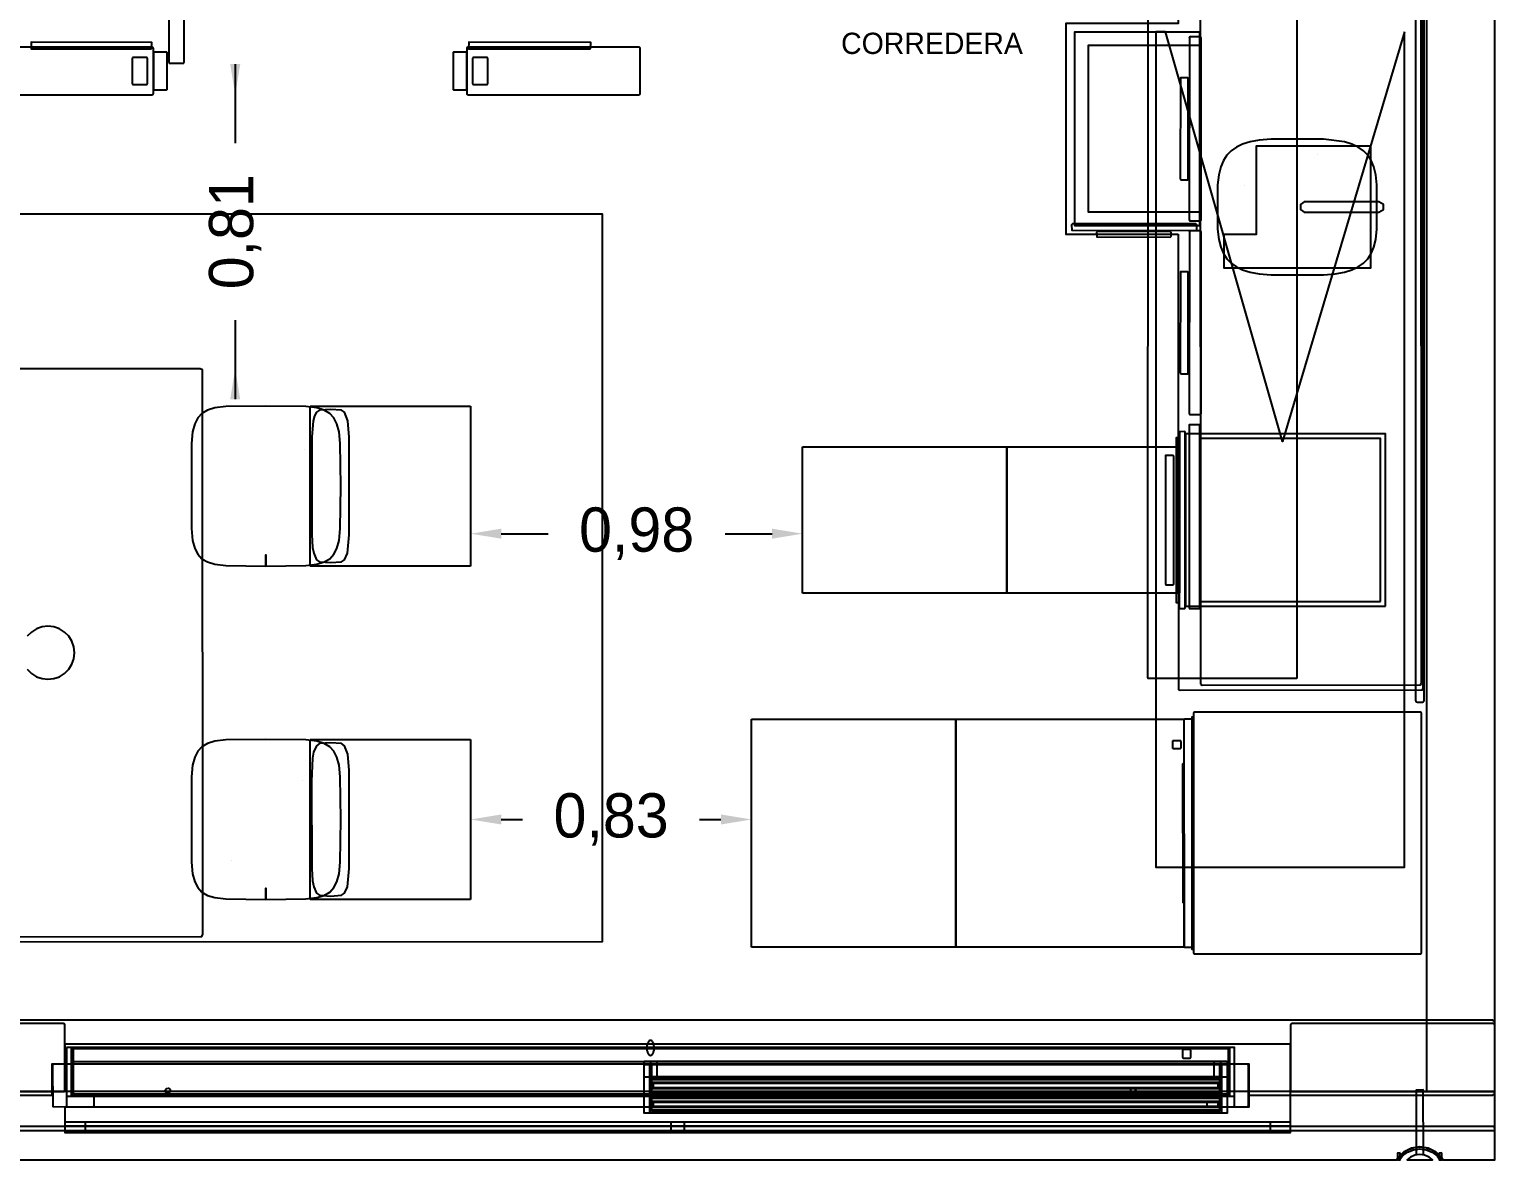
# Model space of a CAD drawing. Header units: metres. Extents: x 174.1 to 182, y -12.2 to -6.
# Drawn here: x 177.695 to 182, y -12.2 to -8.878 of the extents above; entities that cross this region are included whole.
import ezdxf

# ---------------------------------------------------------------- set-up
doc = ezdxf.new("R2010")
doc.units = ezdxf.units.M
for name, color, linetype in [('CORTE', 7, 'Continuous'), ('COTAS', 4, 'Continuous'), ('SISTEMAS', 5, 'Continuous'), ('TEXTOS', 7, 'Continuous'), ('VISTA', 8, 'Continuous')]:
    doc.layers.add(name, color=color, linetype=linetype)
doc.dimstyles.get("Standard").update_dxf_attribs({"dimtxt": 2.5, "dimasz": 2.5, "dimexe": 1.25, "dimexo": 0.625, "dimtad": 1, "dimcen": 2.5, "dimazin": 3, "dimtfac": 1, "dimtmove": 0, "dimatfit": 3})

# ---------------------------------------------------------------- blocks, each defined once
blk = doc.blocks.new('_CLOSEDFILLED')
at = {"color": 0, "linetype": 'BYBLOCK'}
blk.add_solid([(-1, 0.164), (0, 0), (-1, -0.164)], dxfattribs=at)
blk = doc.blocks.new('*D1')
for p, q in [((178.9917, -10.36), (178.9917, -10.36)), ((179.0817, -10.36), (179.2193, -10.36)), ((179.7393, -10.36), (179.877, -10.36)), ((179.967, -10.36), (179.967, -10.36))]:
    blk.add_line(p, q)
at = {"layer": 'Defpoints'}
for p in [(178.9917, -10.36), (178.9917, -10.36), (179.967, -10.36)]:
    blk.add_point(p, dxfattribs=at)
at = {"layer": 'COTAS', "xscale": 0.09, "yscale": 0.09, "rotation": 180}
blk.add_blockref('_CLOSEDFILLED', (178.9917, -10.36), dxfattribs=at)
at = {"layer": 'COTAS', "xscale": 0.09, "yscale": 0.09}
blk.add_blockref('_CLOSEDFILLED', (179.967, -10.36), dxfattribs=at)
at = {"layer": 'COTAS', "insert": (179.4793, -10.36), "char_height": 0.13, "attachment_point": 5}
blk.add_mtext('0,98', dxfattribs=at)
blk = doc.blocks.new('*D2')
for p, q in [((178.9917, -11.2), (178.9917, -11.2)), ((179.0817, -11.2), (179.1443, -11.2)), ((179.6643, -11.2), (179.727, -11.2)), ((179.817, -11.2), (179.817, -11.2))]:
    blk.add_line(p, q)
at = {"layer": 'Defpoints'}
for p in [(178.9917, -11.2), (178.9917, -11.2), (179.817, -11.2)]:
    blk.add_point(p, dxfattribs=at)
at = {"layer": 'COTAS', "xscale": 0.09, "yscale": 0.09, "rotation": 180}
blk.add_blockref('_CLOSEDFILLED', (178.9917, -11.2), dxfattribs=at)
at = {"layer": 'COTAS', "xscale": 0.09, "yscale": 0.09}
blk.add_blockref('_CLOSEDFILLED', (179.817, -11.2), dxfattribs=at)
at = {"layer": 'COTAS', "insert": (179.4043, -11.2), "char_height": 0.13, "attachment_point": 5}
blk.add_mtext('0,83', dxfattribs=at)
blk = doc.blocks.new('*D4')
for p, q in [((178.3, -8.98), (178.3, -9.2125)), ((178.3, -9.07), (178.3, -9.07)), ((178.3, -9.7325), (178.3, -9.965)), ((178.3, -9.875), (178.3, -9.875))]:
    blk.add_line(p, q)
at = {"layer": 'Defpoints'}
for p in [(178.3, -9.07), (178.3, -9.07), (178.3, -9.875)]:
    blk.add_point(p, dxfattribs=at)
at = {"layer": 'COTAS', "xscale": 0.09, "yscale": 0.09}
for p, rotation in [((178.3, -9.07), 270), ((178.3, -9.875), 90)]:
    blk.add_blockref('_CLOSEDFILLED', p, dxfattribs=dict(at, rotation=rotation))
at = {"layer": 'COTAS', "insert": (178.3, -9.4725), "char_height": 0.13, "attachment_point": 5, "rotation": 90}
blk.add_mtext('0,81', dxfattribs=at)

msp = doc.modelspace()

# ---------------------------------------------------------------- linework, layer by layer
at = {"layer": 'CORTE'}
for points in [[(181.8, -6.0045), (181.8, -9.5632), (181.8, -11.9955), (181.8005, -11.997), (181.8008, -11.9981), (181.8011, -11.9984), (181.8013, -11.9987), (181.8017, -11.999), (181.8019, -11.9992), (181.8034, -11.9997), (181.8045, -12), (181.918, -12), (181.9955, -12), (181.997, -11.9995), (181.9981, -11.9992), (181.9984, -11.9989), (181.9987, -11.9987), (181.9989, -11.9984), (181.9992, -11.9981), (181.9995, -11.997), (182, -11.9955), (182, -9.5632), (182, -6.0045)], [(177.653, -12), (177.7955, -12), (177.797, -11.9995), (177.7981, -11.9992), (177.7984, -11.9989), (177.7987, -11.9987), (177.7989, -11.9984), (177.7992, -11.9981), (177.7995, -11.997), (177.8, -11.9955), (177.8, -11.918), (177.8, -11.8045), (177.7997, -11.8034), (177.7992, -11.8019), (177.799, -11.8017), (177.7987, -11.8013), (177.7984, -11.8011), (177.7981, -11.8008), (177.797, -11.8005), (177.7955, -11.8), (177.653, -11.8)]]:
    msp.add_lwpolyline(points, dxfattribs=at)
msp.add_lwpolyline([(181.401, -11.8017), (181.4008, -11.8019), (181.4003, -11.8034), (181.4, -11.8045), (181.4, -11.918), (181.4, -11.9955), (181.4005, -11.997), (181.4008, -11.9981), (181.4011, -11.9984), (181.4013, -11.9987), (181.4017, -11.999), (181.4019, -11.9992), (181.4034, -11.9997), (181.4045, -12), (181.7556, -12), (181.9955, -12), (181.997, -11.9995), (181.9981, -11.9992), (181.9984, -11.9989), (181.9987, -11.9987), (181.9989, -11.9984), (181.9992, -11.9981), (181.9995, -11.997), (182, -11.9955), (182, -11.918), (182, -11.8045), (181.9997, -11.8034), (181.9992, -11.8019), (181.999, -11.8017), (181.9987, -11.8013), (181.9984, -11.8011), (181.9981, -11.8008), (181.997, -11.8005), (181.9955, -11.8), (181.7556, -11.8), (181.4045, -11.8), (181.4034, -11.8003), (181.4019, -11.8008), (181.4017, -11.801), (181.4013, -11.8013), (181.401, -11.8017)], close=True, dxfattribs=at)
at = {"layer": 'SISTEMAS'}
for p, q in [((178.52, -9.985), (178.9917, -9.985)), ((178.52, -10.455), (178.52, -9.985)), ((178.9917, -9.985), (178.9917, -10.455)), ((179.967, -10.105), (180.567, -10.105)), ((179.967, -10.535), (179.967, -10.105)), ((180.567, -10.105), (181.067, -10.105)), ((180.567, -10.535), (180.567, -10.105)), ((180.567, -10.105), (180.567, -10.535)), ((181.067, -10.105), (181.067, -10.535)), ((178.9917, -10.455), (178.52, -10.455)), ((180.567, -10.535), (179.967, -10.535)), ((181.067, -10.535), (180.567, -10.535)), ((179.817, -10.905), (180.417, -10.905)), ((179.817, -11.575), (179.817, -10.905)), ((180.417, -10.905), (181.087, -10.905)), ((180.417, -11.575), (180.417, -10.905)), ((180.417, -10.905), (180.417, -11.575)), ((181.087, -10.905), (181.087, -11.575)), ((178.52, -10.965), (178.9917, -10.965)), ((178.52, -11.435), (178.52, -10.965)), ((178.9917, -10.965), (178.9917, -11.435)), ((178.9917, -11.435), (178.52, -11.435)), ((180.417, -11.575), (179.817, -11.575)), ((181.087, -11.575), (180.417, -11.575))]:
    msp.add_line(p, q, dxfattribs=at)
at = {"layer": 'VISTA'}
for points in [[(178.105, -8.6231), (178.105, -8.974), (178.1054, -8.9752), (178.1056, -8.976), (178.1059, -8.9763), (178.106, -8.9765), (178.1062, -8.9766), (178.1062, -8.9766), (178.1065, -8.9769), (178.1073, -8.9771), (178.1085, -8.9775), (178.1247, -8.9775), (178.1465, -8.9775), (178.1474, -8.9772), (178.1485, -8.9769), (178.1487, -8.9767), (178.149, -8.9765), (178.1491, -8.9763), (178.1494, -8.976), (178.1496, -8.9752), (178.15, -8.974), (178.15, -8.6231)], [(181.7675, -8.8295), (181.7675, -10.1472), (181.7675, -10.8505), (181.768, -10.8522), (181.7683, -10.8531), (181.7686, -10.8535), (181.7688, -10.8537), (181.7692, -10.854), (181.7694, -10.8542), (181.7711, -10.8547), (181.772, -10.855), (181.7824, -10.855), (181.788, -10.855), (181.7897, -10.8545), (181.7906, -10.8542), (181.791, -10.8539), (181.7912, -10.8537), (181.7914, -10.8535), (181.7917, -10.8531), (181.792, -10.8522), (181.7925, -10.8505), (181.7925, -10.1472), (181.7925, -8.8295)], [(177.5545, -9.07), (177.8187, -9.07), (178.0555, -9.07), (178.0569, -9.0696), (178.0581, -9.0692), (178.0584, -9.0689), (178.0587, -9.0687), (178.0589, -9.0684), (178.0592, -9.0681), (178.0596, -9.0669), (178.06, -9.0655), (178.06, -9.0036), (178.06, -8.9345), (178.0596, -8.9333), (178.0592, -8.9319), (178.0589, -8.9316), (178.0587, -8.9313), (178.0584, -8.9311), (178.0581, -8.9308), (178.0569, -8.9304), (178.0555, -8.93), (177.8187, -8.93), (177.5545, -8.93)], [(177.689, -10.7586), (177.7014, -10.771), (177.7162, -10.7803), (177.7326, -10.786), (177.75, -10.788), (177.7674, -10.786), (177.7838, -10.7803), (177.7986, -10.771), (177.811, -10.7586), (177.8203, -10.7438), (177.826, -10.7274), (177.828, -10.71), (177.826, -10.6926), (177.8203, -10.6762), (177.811, -10.6614), (177.7986, -10.649), (177.7838, -10.6397), (177.7674, -10.634), (177.75, -10.632), (177.7326, -10.634), (177.7162, -10.6397), (177.7014, -10.649), (177.689, -10.6614)]]:
    msp.add_lwpolyline(points, dxfattribs=at)
for points in [[(181.07, -9.48), (181.0711, -10.8175), (181.076, -10.82), (181.7875, -10.8189), (181.79, -10.814), (181.7889, -8.8025), (181.784, -8.8), (181.076, -8.8), (181.0718, -8.8018), (181.07, -8.806), (181.07, -8.86), (180.74, -8.86), (180.74, -9.48), (181.07, -9.48)], [(181.1361, -10.8025), (181.141, -10.805), (181.7825, -10.8039), (181.785, -10.799), (181.7839, -8.8175), (181.779, -8.815), (181.141, -8.815), (181.1368, -8.8168), (181.135, -8.821), (181.1361, -10.8025)], [(180.98, -10.7833), (180.9817, -10.785), (181.4183, -10.785), (181.42, -10.7833), (181.42, -8.8367), (181.4183, -8.835), (180.9807, -8.8353), (180.98, -10.7833)], [(181.1341, -9.4541), (181.1341, -8.8859), (180.7659, -8.8859), (180.7659, -9.4541), (181.1341, -9.4541)], [(181.735, -8.885), (181.377, -10.0888), (181.0327, -8.885), (181.005, -8.885), (181.005, -11.34), (181.735, -11.34), (181.735, -8.885)], [(181.1025, -9.437), (181.1034, -9.4391), (181.1055, -9.44), (181.1345, -9.44), (181.1366, -9.4391), (181.1375, -9.437), (181.1375, -8.903), (181.1366, -8.9009), (181.1345, -8.9), (181.1055, -8.9), (181.1034, -8.9009), (181.1025, -9.437)], [(181.104, -8.9015), (181.1034, -8.9015), (181.1034, -8.9009), (181.104, -8.9015)], [(181.136, -8.9015), (181.136, -8.9009), (181.1366, -8.9009), (181.136, -8.9015)], [(178.054, -8.935), (178.055, -8.916), (177.701, -8.915), (177.7003, -8.9347), (178.054, -8.935)], [(178.0604, -8.9456), (178.0603, -8.9457), (178.0602, -8.9461), (178.06, -8.9467), (178.06, -8.9933), (178.06, -9.0533), (178.0601, -9.0537), (178.0603, -9.0543), (178.0604, -9.0544), (178.0605, -9.0545), (178.0606, -9.0546), (178.0607, -9.0547), (178.0611, -9.0548), (178.0617, -9.055), (178.0777, -9.055), (178.0983, -9.055), (178.0987, -9.0549), (178.0993, -9.0547), (178.0994, -9.0546), (178.0995, -9.0545), (178.0996, -9.0544), (178.0997, -9.0543), (178.0999, -9.0537), (178.1, -9.0533), (178.1, -8.9933), (178.1, -8.9467), (178.0998, -8.9461), (178.0997, -8.9457), (178.0996, -8.9456), (178.0995, -8.9455), (178.0994, -8.9454), (178.0993, -8.9453), (178.0987, -8.9451), (178.0983, -8.945), (178.0777, -8.945), (178.0617, -8.945), (178.0611, -8.9452), (178.0607, -8.9453), (178.0606, -8.9454), (178.0605, -8.9455), (178.0604, -8.9456)], [(178.9404, -8.9456), (178.9403, -8.9457), (178.9402, -8.9461), (178.94, -8.9467), (178.94, -8.9933), (178.94, -9.0533), (178.9401, -9.0537), (178.9403, -9.0543), (178.9404, -9.0544), (178.9405, -9.0545), (178.9406, -9.0546), (178.9407, -9.0547), (178.9411, -9.0548), (178.9417, -9.055), (178.9577, -9.055), (178.9783, -9.055), (178.9787, -9.0549), (178.9793, -9.0547), (178.9794, -9.0546), (178.9795, -9.0545), (178.9796, -9.0544), (178.9797, -9.0543), (178.9799, -9.0537), (178.98, -9.0533), (178.98, -8.9933), (178.98, -8.9467), (178.9798, -8.9461), (178.9797, -8.9457), (178.9796, -8.9456), (178.9795, -8.9455), (178.9794, -8.9454), (178.9793, -8.9453), (178.9787, -8.9451), (178.9783, -8.945), (178.9577, -8.945), (178.9417, -8.945), (178.9411, -8.9452), (178.9407, -8.9453), (178.9406, -8.9454), (178.9405, -8.9455), (178.9404, -8.9456)], [(178.9811, -8.9316), (178.9808, -8.9319), (178.9804, -8.9333), (178.98, -8.9345), (178.98, -9.0036), (178.98, -9.0655), (178.9804, -9.0669), (178.9808, -9.0681), (178.9811, -9.0684), (178.9813, -9.0687), (178.9816, -9.0689), (178.9819, -9.0692), (178.9833, -9.0696), (178.9845, -9.07), (179.2487, -9.07), (179.4855, -9.07), (179.4869, -9.0696), (179.4881, -9.0692), (179.4884, -9.0689), (179.4887, -9.0687), (179.4889, -9.0684), (179.4892, -9.0681), (179.4896, -9.0669), (179.49, -9.0655), (179.49, -9.0036), (179.49, -8.9345), (179.4896, -8.9333), (179.4892, -8.9319), (179.4889, -8.9316), (179.4887, -8.9313), (179.4884, -8.9311), (179.4881, -8.9308), (179.4869, -8.9304), (179.4855, -8.93), (179.2487, -8.93), (178.9845, -8.93), (178.9833, -8.9304), (178.9819, -8.9308), (178.9816, -8.9311), (178.9813, -8.9313), (178.9811, -8.9316)], [(179.344, -8.935), (179.345, -8.916), (178.986, -8.915), (178.9853, -8.9347), (179.344, -8.935)], [(181.1344, -9.4144), (181.1344, -8.9256), (180.8056, -8.9256), (180.8056, -9.4144), (181.1344, -9.4144)], [(177.9984, -8.9609), (177.9975, -8.963), (177.9975, -9.037), (177.9984, -9.0391), (178.0005, -9.04), (178.0395, -9.04), (178.0416, -9.0391), (178.0425, -9.037), (178.0425, -8.963), (178.0416, -8.9609), (178.0395, -8.96), (178.0005, -8.96), (177.9984, -8.9609)], [(178.9984, -8.9609), (178.9975, -8.963), (178.9975, -9.037), (178.9984, -9.0391), (179.0005, -9.04), (179.0395, -9.04), (179.0416, -9.0391), (179.0425, -9.037), (179.0425, -8.963), (179.0416, -8.9609), (179.0395, -8.96), (179.0005, -8.96), (178.9984, -8.9609)], [(181.076, -9.3183), (181.0777, -9.32), (181.0983, -9.32), (181.1, -9.3183), (181.1, -9.0217), (181.0983, -9.02), (181.0767, -9.0203), (181.076, -9.3183)], [(181.195, -9.2821), (181.1894, -9.3049), (181.1861, -9.3347), (181.1861, -9.4653), (181.1894, -9.4951), (181.195, -9.5179), (181.2029, -9.5366), (181.2131, -9.5522), (181.2258, -9.5653), (181.2411, -9.5761), (181.2595, -9.5848), (181.2814, -9.5915), (181.3083, -9.5962), (181.3433, -9.5991), (181.4967, -9.5991), (181.5317, -9.5962), (181.5586, -9.5915), (181.5805, -9.5848), (181.5989, -9.5761), (181.6142, -9.5653), (181.6269, -9.5522), (181.6371, -9.5366), (181.645, -9.5179), (181.6506, -9.4951), (181.6539, -9.4653), (181.6539, -9.3347), (181.6506, -9.3049), (181.645, -9.2821), (181.6371, -9.2634), (181.6269, -9.2478), (181.6142, -9.2347), (181.5989, -9.2239), (181.5805, -9.2152), (181.5586, -9.2085), (181.4967, -9.2009), (181.3433, -9.2009), (181.3083, -9.2038), (181.2814, -9.2085), (181.2595, -9.2152), (181.2411, -9.2239), (181.2258, -9.2347), (181.2131, -9.2478), (181.2029, -9.2634), (181.195, -9.2821)], [(181.205, -9.48), (181.3, -9.48), (181.3, -9.22), (181.635, -9.22), (181.635, -9.58), (181.205, -9.58), (181.205, -9.48)], [(181.4792, -9.2464), (181.4792, -9.2464), (181.4792, -9.2464), (181.4792, -9.2464)], [(181.2659, -9.3364), (181.2659, -9.3364), (181.2659, -9.3364), (181.2659, -9.3364)], [(176.9212, -11.5595), (179.3795, -11.5588), (179.3788, -9.4205), (176.9205, -9.4212), (176.9212, -11.5595)], [(181.66, -9.415), (181.673, -9.4075), (181.673, -9.3925), (181.66, -9.385), (181.44, -9.385), (181.4296, -9.3925), (181.4296, -9.4075), (181.44, -9.415), (181.66, -9.415)], [(181.122, -9.469), (181.125, -9.466), (181.125, -9.452), (181.122, -9.449), (180.76, -9.449), (180.757, -9.452), (180.7579, -9.4681), (181.122, -9.469)], [(181.1025, -10.007), (181.1034, -10.0091), (181.1055, -10.01), (181.1345, -10.01), (181.1366, -10.0091), (181.1375, -10.007), (181.1375, -9.473), (181.1366, -9.4709), (181.1345, -9.47), (181.1055, -9.47), (181.1034, -9.4709), (181.1025, -10.007)], [(181.104, -9.4385), (181.104, -9.4391), (181.1034, -9.4391), (181.104, -9.4385)], [(181.136, -9.4385), (181.1366, -9.4385), (181.1366, -9.4391), (181.136, -9.4385)], [(181.047, -9.488), (181.05, -9.485), (181.05, -9.475), (181.047, -9.472), (180.833, -9.472), (180.83, -9.475), (180.8309, -9.4871), (181.047, -9.488)], [(181.104, -9.4715), (181.1034, -9.4715), (181.1034, -9.4709), (181.104, -9.4715)], [(181.136, -9.4715), (181.136, -9.4709), (181.1366, -9.4709), (181.136, -9.4715)], [(181.076, -9.8883), (181.0777, -9.89), (181.0983, -9.89), (181.1, -9.8883), (181.1, -9.5917), (181.0983, -9.59), (181.0767, -9.5903), (181.076, -9.8883)], [(177.2965, -11.5416), (177.303, -11.545), (178.2016, -11.5435), (178.205, -11.537), (178.2035, -9.8784), (178.197, -9.875), (177.303, -9.875), (177.2973, -9.8773), (177.295, -9.883), (177.2965, -11.5416)], [(178.2024, -10.4335), (178.2186, -10.4431), (178.2405, -10.4498), (178.2729, -10.4537), (178.39, -10.455), (178.39, -10.4218), (178.39, -10.455), (178.5071, -10.4537), (178.5395, -10.4498), (178.5614, -10.4431), (178.5776, -10.4335), (178.5899, -10.4204), (178.5989, -10.4031), (178.6051, -10.3797), (178.6088, -10.3451), (178.61, -10.22), (178.6088, -10.0949), (178.6051, -10.0603), (178.5989, -10.0369), (178.5899, -10.0196), (178.5776, -10.0065), (178.5614, -9.9969), (178.5395, -9.9902), (178.5071, -9.9863), (178.39, -9.985), (178.2729, -9.9863), (178.2405, -9.9902), (178.2186, -9.9969), (178.2024, -10.0065), (178.1901, -10.0196), (178.1811, -10.0369), (178.1749, -10.0603), (178.1712, -10.0949), (178.1712, -10.3451), (178.1749, -10.3797), (178.1811, -10.4031), (178.1901, -10.4204), (178.2024, -10.4335)], [(178.5252, -10.3637), (178.5274, -10.4003), (178.5308, -10.4176), (178.5385, -10.4368), (178.5475, -10.4429), (178.5802, -10.445), (178.6125, -10.4429), (178.621, -10.4368), (178.6296, -10.4176), (178.635, -10.3637), (178.635, -10.0763), (178.6304, -10.0279), (178.6215, -10.0032), (178.6124, -9.9971), (178.5798, -9.995), (178.5475, -9.9971), (178.539, -10.0032), (178.5333, -10.0135), (178.5293, -10.0279), (178.5252, -10.0763), (178.5252, -10.3637)], [(181.104, -10.0085), (181.104, -10.0091), (181.1034, -10.0091), (181.104, -10.0085)], [(181.136, -10.0085), (181.1366, -10.0085), (181.1366, -10.0091), (181.136, -10.0085)], [(181.071, -10.5735), (181.0725, -10.574), (181.073, -10.0665), (181.0715, -10.0661), (181.071, -10.5735)], [(181.071, -10.5735), (181.0725, -10.574), (181.073, -10.0665), (181.0715, -10.0661), (181.071, -10.5735)], [(181.073, -10.5783), (181.0747, -10.58), (181.0893, -10.58), (181.091, -10.5783), (181.091, -10.0617), (181.0893, -10.06), (181.0737, -10.0603), (181.073, -10.5783)], [(181.6794, -10.5734), (181.6794, -10.0666), (181.0916, -10.0666), (181.0916, -10.5734), (181.6794, -10.5734)], [(181.1025, -10.5796), (181.1336, -10.58), (181.134, -10.0404), (181.1029, -10.0404), (181.1025, -10.5796)], [(181.1025, -10.5796), (181.1336, -10.58), (181.134, -10.0404), (181.1029, -10.0404), (181.1025, -10.5796)], [(178.5037, -10.1133), (178.5037, -10.1133), (178.5037, -10.1133), (178.5037, -10.1133)], [(181.072, -10.562), (181.071, -10.077), (181.064, -10.078), (181.0643, -10.5627), (181.072, -10.562)], [(181.075, -10.534), (181.074, -10.105), (181.067, -10.106), (181.0673, -10.5347), (181.075, -10.534)], [(181.07, -10.5297), (181.0717, -10.53), (181.072, -10.1103), (181.0703, -10.1103), (181.07, -10.5297)], [(181.07, -10.5297), (181.0717, -10.53), (181.072, -10.1103), (181.0703, -10.1103), (181.07, -10.5297)], [(181.07, -10.5297), (181.0717, -10.53), (181.072, -10.1103), (181.0703, -10.1103), (181.07, -10.5297)], [(181.6646, -10.5596), (181.6646, -10.0804), (181.1354, -10.0804), (181.1354, -10.5596), (181.6646, -10.5596)], [(181.0325, -10.5083), (181.0342, -10.51), (181.0558, -10.51), (181.0575, -10.5083), (181.0575, -10.1317), (181.0558, -10.13), (181.0332, -10.1303), (181.0325, -10.5083)], [(181.118, -11.595), (181.782, -11.595), (181.7841, -11.5941), (181.785, -11.592), (181.785, -10.888), (181.7841, -10.8859), (181.782, -10.885), (181.118, -10.885), (181.1159, -10.8859), (181.115, -10.888), (181.115, -11.592), (181.1159, -11.5941), (181.118, -11.595)], [(181.108, -11.575), (181.111, -11.572), (181.111, -10.908), (181.108, -10.905), (181.09, -10.905), (181.087, -10.908), (181.0879, -11.5741), (181.108, -11.575)], [(181.0895, -11.575), (181.1085, -11.575), (181.1103, -11.5743), (181.111, -11.5725), (181.111, -10.9075), (181.1103, -10.9057), (181.1085, -10.905), (181.0895, -10.905), (181.0877, -10.9057), (181.087, -10.9075), (181.087, -11.5725), (181.0877, -11.5743), (181.0895, -11.575)], [(181.1105, -10.905), (181.1145, -10.905), (181.1149, -10.9049), (181.115, -10.9045), (181.115, -10.8995), (181.1149, -10.8991), (181.1145, -10.899), (181.1105, -10.899), (181.1101, -10.8991), (181.11, -10.8995), (181.11, -10.9045), (181.1101, -10.9049), (181.1105, -10.905)], [(181.11, -11.5745), (181.1145, -11.575), (181.115, -10.9055), (181.1105, -10.9051), (181.11, -11.5745)], [(181.11, -11.5745), (181.1145, -11.575), (181.115, -10.9055), (181.1105, -10.9051), (181.11, -11.5745)], [(178.2024, -11.4135), (178.2186, -11.4231), (178.2405, -11.4298), (178.2729, -11.4337), (178.39, -11.435), (178.39, -11.4018), (178.39, -11.435), (178.5071, -11.4337), (178.5395, -11.4298), (178.5614, -11.4231), (178.5776, -11.4135), (178.5899, -11.4004), (178.5989, -11.3831), (178.6051, -11.3597), (178.6088, -11.3251), (178.61, -11.2), (178.6088, -11.0749), (178.6051, -11.0403), (178.5989, -11.0169), (178.5899, -10.9996), (178.5776, -10.9865), (178.5614, -10.9769), (178.5395, -10.9702), (178.5071, -10.9663), (178.39, -10.965), (178.2729, -10.9663), (178.2405, -10.9702), (178.2186, -10.9769), (178.2024, -10.9865), (178.1901, -10.9996), (178.1811, -11.0169), (178.1749, -11.0403), (178.1712, -11.0749), (178.1712, -11.3251), (178.1749, -11.3597), (178.1811, -11.3831), (178.1901, -11.4004), (178.2024, -11.4135)], [(178.5252, -11.3437), (178.5274, -11.3803), (178.5308, -11.3976), (178.5385, -11.4168), (178.5475, -11.4229), (178.5802, -11.425), (178.6125, -11.4229), (178.621, -11.4168), (178.6296, -11.3976), (178.635, -11.3437), (178.635, -11.0563), (178.6304, -11.0079), (178.6215, -10.9832), (178.6124, -10.9771), (178.5798, -10.975), (178.5475, -10.9771), (178.539, -10.9832), (178.5304, -11.0024), (178.5275, -11.0197), (178.5243, -11.0874), (178.5252, -11.3437)], [(181.0539, -10.9696), (181.0538, -10.9697), (181.0537, -10.9701), (181.0535, -10.9707), (181.0535, -10.9782), (181.0535, -10.9893), (181.0536, -10.9897), (181.0538, -10.9903), (181.0539, -10.9904), (181.054, -10.9905), (181.0541, -10.9906), (181.0542, -10.9907), (181.0546, -10.9908), (181.0552, -10.991), (181.0639, -10.991), (181.0768, -10.991), (181.0772, -10.9909), (181.0778, -10.9907), (181.0779, -10.9906), (181.078, -10.9905), (181.0781, -10.9904), (181.0782, -10.9903), (181.0784, -10.9897), (181.0785, -10.9893), (181.0785, -10.9782), (181.0785, -10.9707), (181.0783, -10.9701), (181.0782, -10.9697), (181.0781, -10.9696), (181.078, -10.9695), (181.0779, -10.9694), (181.0778, -10.9693), (181.0772, -10.9691), (181.0768, -10.969), (181.0639, -10.969), (181.0552, -10.969), (181.0546, -10.9692), (181.0542, -10.9693), (181.0541, -10.9694), (181.054, -10.9695), (181.0539, -10.9696)], [(181.1125, -11.4996), (181.1151, -11.5), (181.1155, -10.9804), (181.1129, -10.9804), (181.1125, -11.4996)], [(181.1125, -11.4996), (181.1151, -11.5), (181.1155, -10.9804), (181.1129, -10.9804), (181.1125, -11.4996)], [(181.1125, -11.4996), (181.1151, -11.5), (181.1155, -10.9804), (181.1129, -10.9804), (181.1125, -11.4996)], [(181.087, -11.443), (181.087, -11.037), (181.085, -11.035), (181.083, -11.037), (181.0836, -11.4444), (181.087, -11.443)], [(178.4978, -11.0849), (178.4978, -11.0849), (178.4978, -11.0849), (178.4978, -11.0849)], [(178.2901, -11.3214), (178.2901, -11.3214), (178.2901, -11.3214), (178.2901, -11.3214)], [(178.5802, -11.425), (178.5802, -11.425), (178.5802, -11.425), (178.5802, -11.425)], [(181.1105, -11.581), (181.1145, -11.581), (181.1149, -11.5809), (181.115, -11.5805), (181.115, -11.5755), (181.1149, -11.5751), (181.1145, -11.575), (181.1105, -11.575), (181.1101, -11.5751), (181.11, -11.5755), (181.11, -11.5805), (181.1101, -11.5809), (181.1105, -11.581)], [(174.662, -12.01), (174.662, -11.9215), (174.719, -11.9215), (174.719, -11.8725), (177.321, -11.8725), (177.321, -11.9215), (177.378, -11.9215), (177.378, -12.01), (177.762, -12.01), (177.762, -11.9185), (177.819, -11.9185), (177.819, -11.8695), (181.221, -11.8695), (181.221, -11.9185), (181.278, -11.9185), (181.278, -12.01), (181.995, -12.01), (182, -12.005), (182, -11.795), (181.995, -11.79), (174.1, -11.79), (174.1, -12.01), (174.662, -12.01)], [(177.819, -11.9185), (177.819, -11.8695), (181.221, -11.8695), (181.221, -11.9185), (181.278, -11.9185), (181.278, -12.0455), (177.8, -12.0455), (177.8, -12.1), (181.4, -12.1), (181.4, -11.86), (177.8, -11.86), (177.8, -11.9185), (177.819, -11.9185)], [(177.804, -11.8705), (177.804, -12.0135), (177.819, -12.0135), (177.819, -11.8705), (177.804, -11.8705)], [(177.819, -12.0135), (177.822, -12.0135), (177.822, -11.8705), (177.819, -11.8705), (177.819, -12.0135)], [(177.819, -11.8765), (177.819, -12.0075), (177.825, -12.0075), (177.825, -11.8765), (177.819, -11.8765)], [(177.822, -11.8735), (181.218, -11.8735), (181.218, -11.8705), (177.822, -11.8705), (177.822, -11.8735)], [(177.822, -11.9115), (181.218, -11.9115), (181.218, -11.8735), (177.822, -11.8735), (177.822, -11.9115)], [(179.531, -11.8715), (179.5308, -11.8688), (179.5307, -11.8666), (179.5303, -11.8641), (179.5299, -11.862), (179.5292, -11.8597), (179.5286, -11.8578), (179.5276, -11.8559), (179.5269, -11.8543), (179.5257, -11.8529), (179.5248, -11.8517), (179.5235, -11.8508), (179.5224, -11.8501), (179.5211, -11.8497), (179.52, -11.8495), (179.5187, -11.8498), (179.5176, -11.8501), (179.5163, -11.8509), (179.5152, -11.8517), (179.5141, -11.8531), (179.5131, -11.8543), (179.5122, -11.8562), (179.5114, -11.8578), (179.5107, -11.8601), (179.5101, -11.862), (179.5096, -11.8645), (179.5093, -11.8666), (179.5091, -11.8693), (179.509, -11.8715), (179.5092, -11.8742), (179.5093, -11.8764), (179.5097, -11.8789), (179.5101, -11.881), (179.5108, -11.8833), (179.5114, -11.8852), (179.5124, -11.8871), (179.5131, -11.8887), (179.5143, -11.8901), (179.5152, -11.8913), (179.5165, -11.8922), (179.5176, -11.8929), (179.5189, -11.8933), (179.52, -11.8935), (179.5213, -11.8932), (179.5224, -11.8929), (179.5237, -11.8921), (179.5248, -11.8913), (179.5259, -11.8899), (179.5269, -11.8887), (179.5278, -11.8868), (179.5286, -11.8852), (179.5293, -11.8829), (179.5299, -11.881), (179.5304, -11.8785), (179.5307, -11.8764), (179.5309, -11.8737), (179.531, -11.8715)], [(181.0834, -11.8774), (181.0825, -11.8795), (181.0825, -11.8985), (181.0834, -11.9006), (181.0855, -11.9015), (181.1045, -11.9015), (181.1066, -11.9006), (181.1075, -11.8985), (181.1075, -11.8795), (181.1066, -11.8774), (181.1045, -11.8765), (181.0855, -11.8765), (181.0834, -11.8774)], [(181.218, -12.0135), (181.221, -12.0135), (181.221, -11.8705), (181.218, -11.8705), (181.218, -12.0135)], [(181.221, -11.8705), (181.221, -12.0135), (181.236, -12.0135), (181.236, -11.8705), (181.221, -11.8705)], [(181.273, -12.0445), (181.2758, -12.0433), (181.277, -12.0405), (181.277, -11.9235), (181.2758, -11.9207), (181.273, -11.9195), (177.767, -11.9195), (177.7642, -11.9207), (177.763, -11.9235), (177.7642, -12.0433), (181.273, -12.0445)], [(177.7647, -11.9212), (177.7645, -11.9217), (177.7645, -11.921), (177.7647, -11.9212)], [(177.805, -11.9209), (177.8047, -11.9212), (177.8044, -11.9223), (177.804, -11.9235), (177.804, -11.9815), (177.804, -12.0405), (177.8044, -12.0416), (177.8047, -12.0428), (177.805, -12.0431), (177.8052, -12.0433), (177.8054, -12.0435), (177.8057, -12.0438), (177.8068, -12.0441), (177.808, -12.0445), (177.8447, -12.0445), (177.882, -12.0445), (177.8831, -12.0441), (177.8843, -12.0438), (177.8846, -12.0435), (177.8848, -12.0433), (177.885, -12.0431), (177.8853, -12.0428), (177.8856, -12.0416), (177.886, -12.0405), (177.886, -12.0105), (177.822, -12.0105), (177.822, -11.9195), (177.808, -11.9195), (177.8068, -11.9199), (177.8057, -11.9202), (177.8054, -11.9205), (177.8052, -11.9207), (177.805, -11.9209)], [(179.5006, -11.9121), (179.5, -11.9135), (179.5, -11.9545), (179.5006, -11.9559), (179.502, -11.9565), (179.538, -11.9565), (179.5394, -11.9559), (179.54, -11.9545), (179.54, -11.9135), (179.5394, -11.9121), (179.538, -11.9115), (179.502, -11.9115), (179.5006, -11.9121)], [(179.5, -11.9215), (179.5, -12.0075), (179.518, -12.0075), (179.518, -11.9215), (179.5, -11.9215)], [(181.193, -11.9565), (181.195, -11.9545), (181.195, -11.9135), (181.193, -11.9115), (179.522, -11.9115), (179.52, -11.9135), (179.52, -11.9545), (179.522, -11.9565), (181.193, -11.9565)], [(179.52, -11.9755), (181.195, -11.9755), (181.195, -11.9215), (179.52, -11.9215), (179.52, -11.9755)], [(179.5225, -12.0015), (181.1925, -12.0015), (181.1925, -11.9215), (179.5225, -11.9215), (179.5225, -12.0015)], [(181.154, -12.0405), (181.1544, -12.0416), (181.1547, -12.0428), (181.155, -12.0431), (181.1552, -12.0433), (181.1554, -12.0435), (181.1945, -12.0435), (181.1945, -12.0445), (181.1947, -12.0445), (181.232, -12.0445), (181.2331, -12.0441), (181.2343, -12.0438), (181.2346, -12.0435), (181.2348, -12.0433), (181.235, -12.0431), (181.2353, -12.0428), (181.2356, -12.0416), (181.236, -12.0405), (181.236, -11.9815), (181.236, -11.9235), (181.2356, -11.9223), (181.2353, -11.9212), (181.235, -11.9209), (181.2348, -11.9207), (181.2346, -11.9205), (181.2343, -11.9202), (181.2331, -11.9199), (181.232, -11.9195), (181.218, -11.9195), (181.218, -12.0105), (181.154, -12.0105), (181.154, -12.0175), (181.197, -12.0175), (181.197, -12.0305), (181.154, -12.0305), (181.154, -12.0405)], [(181.1756, -11.9121), (181.175, -11.9135), (181.175, -11.9545), (181.1756, -11.9559), (181.177, -11.9565), (181.213, -11.9565), (181.2144, -11.9559), (181.215, -11.9545), (181.215, -11.9135), (181.2144, -11.9121), (181.213, -11.9115), (181.177, -11.9115), (181.1756, -11.9121)], [(181.197, -11.9215), (181.197, -12.0075), (181.215, -12.0075), (181.215, -11.9215), (181.197, -11.9215)], [(181.2755, -11.921), (181.2755, -11.9217), (181.2753, -11.9212), (181.2755, -11.921)], [(179.518, -11.9625), (181.197, -11.9625), (181.197, -11.9565), (179.518, -11.9565), (179.518, -11.9625)], [(179.518, -11.9565), (179.518, -11.9625), (179.53, -11.9625), (179.53, -11.9565), (179.518, -11.9565)], [(179.52, -11.9645), (181.195, -11.9645), (181.195, -11.9625), (179.52, -11.9625), (179.52, -11.9645)], [(179.52, -11.9625), (179.52, -11.9645), (179.53, -11.9645), (179.53, -11.9625), (179.52, -11.9625)], [(181.195, -11.9735), (181.195, -11.969), (181.195, -11.9645), (180.3509, -11.9645), (179.52, -11.9645), (179.52, -11.969), (179.52, -11.9735), (180.3641, -11.9735), (181.195, -11.9735)], [(181.185, -11.9565), (181.185, -11.9625), (181.197, -11.9625), (181.197, -11.9565), (181.185, -11.9565)], [(181.185, -11.9625), (181.185, -11.9645), (181.195, -11.9645), (181.195, -11.9625), (181.185, -11.9625)], [(182, -12.0045), (181.9955, -12), (174.1, -12), (174.1, -12.2), (181.7128, -12.2), (181.7161, -12.1936), (181.7336, -12.1761), (181.7556, -12.1649), (181.78, -12.161), (181.8044, -12.1649), (181.8264, -12.1761), (181.8439, -12.1936), (181.8472, -12.2), (182, -12.2), (182, -12.0045)], [(177.822, -12.0105), (181.218, -12.0105), (181.218, -12.0075), (177.822, -12.0075), (177.822, -12.0105)], [(177.822, -12.0135), (181.218, -12.0135), (181.218, -12.0105), (177.822, -12.0105), (177.822, -12.0135)], [(178.0946, -12.0007), (178.0943, -11.9954), (178.098, -11.9906), (178.1041, -11.9898), (178.1089, -11.9935), (178.1094, -12.0007), (178.1051, -12.0052), (178.0988, -12.0052), (178.0946, -12.0007)], [(179.5, -12.0105), (179.5, -12.0625), (179.518, -12.0625), (179.518, -12.0105), (179.5, -12.0105)], [(179.518, -12.0075), (181.197, -12.0075), (181.197, -12.0015), (179.518, -12.0015), (179.518, -12.0075)], [(179.518, -12.0015), (179.518, -12.0075), (179.53, -12.0075), (179.53, -12.0015), (179.518, -12.0015)], [(179.518, -12.0075), (179.518, -12.0115), (179.53, -12.0115), (179.53, -12.0075), (179.518, -12.0075)], [(179.52, -11.9755), (181.195, -11.9755), (181.195, -11.9735), (179.52, -11.9735), (179.52, -11.9755)], [(179.52, -11.9735), (179.52, -11.9755), (179.53, -11.9755), (179.53, -11.9735), (179.52, -11.9735)], [(179.52, -12.0305), (181.195, -12.0305), (181.195, -12.0105), (179.52, -12.0105), (179.52, -12.0305)], [(179.5225, -11.9905), (181.1925, -11.9905), (181.1925, -11.9735), (179.5225, -11.9735), (179.5225, -11.9905)], [(179.5225, -11.9735), (179.5225, -11.9905), (179.5285, -11.9905), (179.5285, -11.9735), (179.5225, -11.9735)], [(179.5225, -11.9905), (181.1925, -11.9905), (181.1925, -11.9885), (179.5225, -11.9885), (179.5225, -11.9905)], [(179.5225, -11.9885), (179.5225, -11.9905), (179.5325, -11.9905), (179.5325, -11.9885), (179.5225, -11.9885)], [(181.1925, -11.9995), (181.1925, -11.995), (181.1925, -11.9905), (180.3509, -11.9905), (179.5225, -11.9905), (179.5225, -11.995), (179.5225, -11.9995), (180.3641, -11.9995), (181.1925, -11.9995)], [(179.5225, -12.0015), (181.1925, -12.0015), (181.1925, -11.9995), (179.5225, -11.9995), (179.5225, -12.0015)], [(179.5225, -11.9995), (179.5225, -12.0015), (179.5325, -12.0015), (179.5325, -11.9995), (179.5225, -11.9995)], [(179.5225, -12.0565), (181.1925, -12.0565), (181.1925, -12.0105), (179.5225, -12.0105), (179.5225, -12.0565)], [(180.9396, -12.0057), (180.9336, -12.0045), (180.9302, -11.9994), (180.9311, -11.9935), (180.9359, -11.9898), (180.942, -11.9906), (180.9457, -11.9954), (180.9447, -12.0022), (180.9396, -12.0057)], [(181.1825, -11.9885), (181.1825, -11.9905), (181.1925, -11.9905), (181.1925, -11.9885), (181.1825, -11.9885)], [(181.1825, -11.9995), (181.1825, -12.0015), (181.1925, -12.0015), (181.1925, -11.9995), (181.1825, -11.9995)], [(181.185, -11.9735), (181.185, -11.9755), (181.195, -11.9755), (181.195, -11.9735), (181.185, -11.9735)], [(181.185, -12.0015), (181.185, -12.0075), (181.197, -12.0075), (181.197, -12.0015), (181.185, -12.0015)], [(181.1865, -11.9735), (181.1865, -11.9905), (181.1925, -11.9905), (181.1925, -11.9735), (181.1865, -11.9735)], [(181.197, -12.0105), (181.197, -12.0625), (181.215, -12.0625), (181.215, -12.0105), (181.197, -12.0105)], [(181.791, -12.184), (181.79, -11.995), (181.769, -11.996), (181.7693, -12.1847), (181.791, -12.184)], [(177.7645, -12.043), (177.7645, -12.0423), (177.7647, -12.0428), (177.7645, -12.043)], [(179.518, -12.0175), (181.197, -12.0175), (181.197, -12.0115), (179.518, -12.0115), (179.518, -12.0175)], [(179.518, -12.0115), (179.518, -12.0175), (179.53, -12.0175), (179.53, -12.0115), (179.518, -12.0115)], [(179.52, -12.0195), (181.195, -12.0195), (181.195, -12.0175), (179.52, -12.0175), (179.52, -12.0195)], [(179.52, -12.0175), (179.52, -12.0195), (179.53, -12.0195), (179.53, -12.0175), (179.52, -12.0175)], [(181.195, -12.0285), (181.195, -12.024), (181.195, -12.0195), (180.3509, -12.0195), (179.52, -12.0195), (179.52, -12.024), (179.52, -12.0285), (180.3641, -12.0285), (181.195, -12.0285)], [(179.52, -12.0305), (181.195, -12.0305), (181.195, -12.0285), (179.52, -12.0285), (179.52, -12.0305)], [(179.52, -12.0285), (179.52, -12.0305), (179.53, -12.0305), (179.53, -12.0285), (179.52, -12.0285)], [(179.5225, -12.0455), (181.1925, -12.0455), (181.1925, -12.0285), (179.5225, -12.0285), (179.5225, -12.0455)], [(179.5225, -12.0285), (179.5225, -12.0455), (179.5285, -12.0455), (179.5285, -12.0285), (179.5225, -12.0285)], [(179.5225, -12.0455), (181.1925, -12.0455), (181.1925, -12.0435), (179.5225, -12.0435), (179.5225, -12.0455)], [(179.5225, -12.0435), (179.5225, -12.0455), (179.5325, -12.0455), (179.5325, -12.0435), (179.5225, -12.0435)], [(181.1925, -12.0545), (181.1925, -12.05), (181.1925, -12.0455), (180.3509, -12.0455), (179.5225, -12.0455), (179.5225, -12.05), (179.5225, -12.0545), (180.3641, -12.0545), (181.1925, -12.0545)], [(181.1825, -12.0435), (181.1825, -12.0455), (181.1925, -12.0455), (181.1925, -12.0435), (181.1825, -12.0435)], [(181.185, -12.0115), (181.185, -12.0175), (181.197, -12.0175), (181.197, -12.0115), (181.185, -12.0115)], [(181.185, -12.0175), (181.185, -12.0195), (181.195, -12.0195), (181.195, -12.0175), (181.185, -12.0175)], [(181.185, -12.0285), (181.185, -12.0305), (181.195, -12.0305), (181.195, -12.0285), (181.185, -12.0285)], [(181.1865, -12.0285), (181.1865, -12.0455), (181.1925, -12.0455), (181.1925, -12.0285), (181.1865, -12.0285)], [(181.2753, -12.0428), (181.2755, -12.0423), (181.2755, -12.043), (181.2753, -12.0428)], [(177.8, -12.09), (177.8, -12.12), (181.4, -12.12), (181.4, -12.09), (177.8, -12.09)], [(177.86, -12.12), (177.86, -12.1055), (177.86, -12.09), (177.831, -12.09), (177.8, -12.09), (177.8, -12.1045), (177.8, -12.12), (177.829, -12.12), (177.86, -12.12)], [(179.518, -12.0625), (181.197, -12.0625), (181.197, -12.0565), (179.518, -12.0565), (179.518, -12.0625)], [(179.518, -12.0565), (179.518, -12.0625), (179.53, -12.0625), (179.53, -12.0565), (179.518, -12.0565)], [(179.5225, -12.0565), (181.1925, -12.0565), (181.1925, -12.0545), (179.5225, -12.0545), (179.5225, -12.0565)], [(179.5225, -12.0545), (179.5225, -12.0565), (179.5325, -12.0565), (179.5325, -12.0545), (179.5225, -12.0545)], [(179.62, -12.12), (179.62, -12.1055), (179.62, -12.09), (179.6006, -12.09), (179.58, -12.09), (179.58, -12.1045), (179.58, -12.12), (179.5994, -12.12), (179.62, -12.12)], [(181.1825, -12.0545), (181.1825, -12.0565), (181.1925, -12.0565), (181.1925, -12.0545), (181.1825, -12.0545)], [(181.185, -12.0565), (181.185, -12.0625), (181.197, -12.0625), (181.197, -12.0565), (181.185, -12.0565)], [(181.4, -12.12), (181.4, -12.1055), (181.4, -12.09), (181.371, -12.09), (181.34, -12.09), (181.34, -12.1045), (181.34, -12.12), (181.369, -12.12), (181.4, -12.12)], [(182, -12.1135), (181.9995, -12.102), (174.1, -12.1021), (174.1, -12.114), (182, -12.1135)], [(182, -12.116), (174.1, -12.115), (174.1, -12.2), (181.7128, -12.2), (181.7161, -12.1936), (181.7336, -12.1761), (181.7556, -12.1649), (181.78, -12.161), (181.8044, -12.1649), (181.8264, -12.1761), (181.8439, -12.1936), (181.8472, -12.2), (182, -12.2), (182, -12.116)], [(181.8344, -12.1856), (181.8185, -12.1733), (181.7999, -12.1656), (181.78, -12.163), (181.7601, -12.1656), (181.7415, -12.1733), (181.7256, -12.1856), (181.7145, -12.2), (181.7207, -12.2), (181.7291, -12.1891), (181.744, -12.1776), (181.7614, -12.1705), (181.78, -12.168), (181.7986, -12.1705), (181.816, -12.1776), (181.8309, -12.1891), (181.8393, -12.2), (181.8455, -12.2), (181.8344, -12.1856)], [(181.7225, -12.18), (181.7145, -12.181), (181.7145, -12.2), (181.7227, -12.2), (181.7225, -12.18)], [(181.8445, -12.18), (181.8365, -12.181), (181.8365, -12.2), (181.8447, -12.2), (181.8445, -12.18)], [(181.8075, -12.1924), (181.7942, -12.1869), (181.78, -12.185), (181.7658, -12.1869), (181.7525, -12.1924), (181.7426, -12.2), (181.8174, -12.2), (181.8075, -12.1924)]]:
    msp.add_lwpolyline(points, close=True, dxfattribs=at)

# ---------------------------------------------------------------- texts
at = {"layer": 'TEXTOS'}
msp.add_text('CORREDERA', height=0.0625, dxfattribs=at).set_placement((180.08, -8.95))

# ---------------------------------------------------------------- dimensions: what is measured, and where the dimension line sits
at = {"layer": 'COTAS'}
dim = msp.add_linear_dim(base=(178.3, -9.07), p1=(178.3, -9.07), p2=(178.3, -9.875001), angle=90, dimstyle='Standard', override={"dimtxt": 0.13, "dimasz": 0.09}, dxfattribs=at)
dim.commit()
dim.dimension.update_dxf_attribs({"geometry": '*D4', "text_midpoint": (178.3, -9.4725)})
for base, p1, p2, picture, middle in [((178.9917, -10.36), (178.9917, -10.36), (179.967, -10.36), '*D1', (179.4793, -10.36)), ((178.9917, -11.2), (178.9917, -11.2), (179.817, -11.2), '*D2', (179.4043, -11.2))]:
    dim = msp.add_linear_dim(base=base, p1=p1, p2=p2, dimstyle='Standard', override={"dimtxt": 0.13, "dimasz": 0.09}, dxfattribs=at)
    dim.commit()
    dim.dimension.update_dxf_attribs({"geometry": picture, "text_midpoint": middle})

doc.saveas('drawing.dxf')
